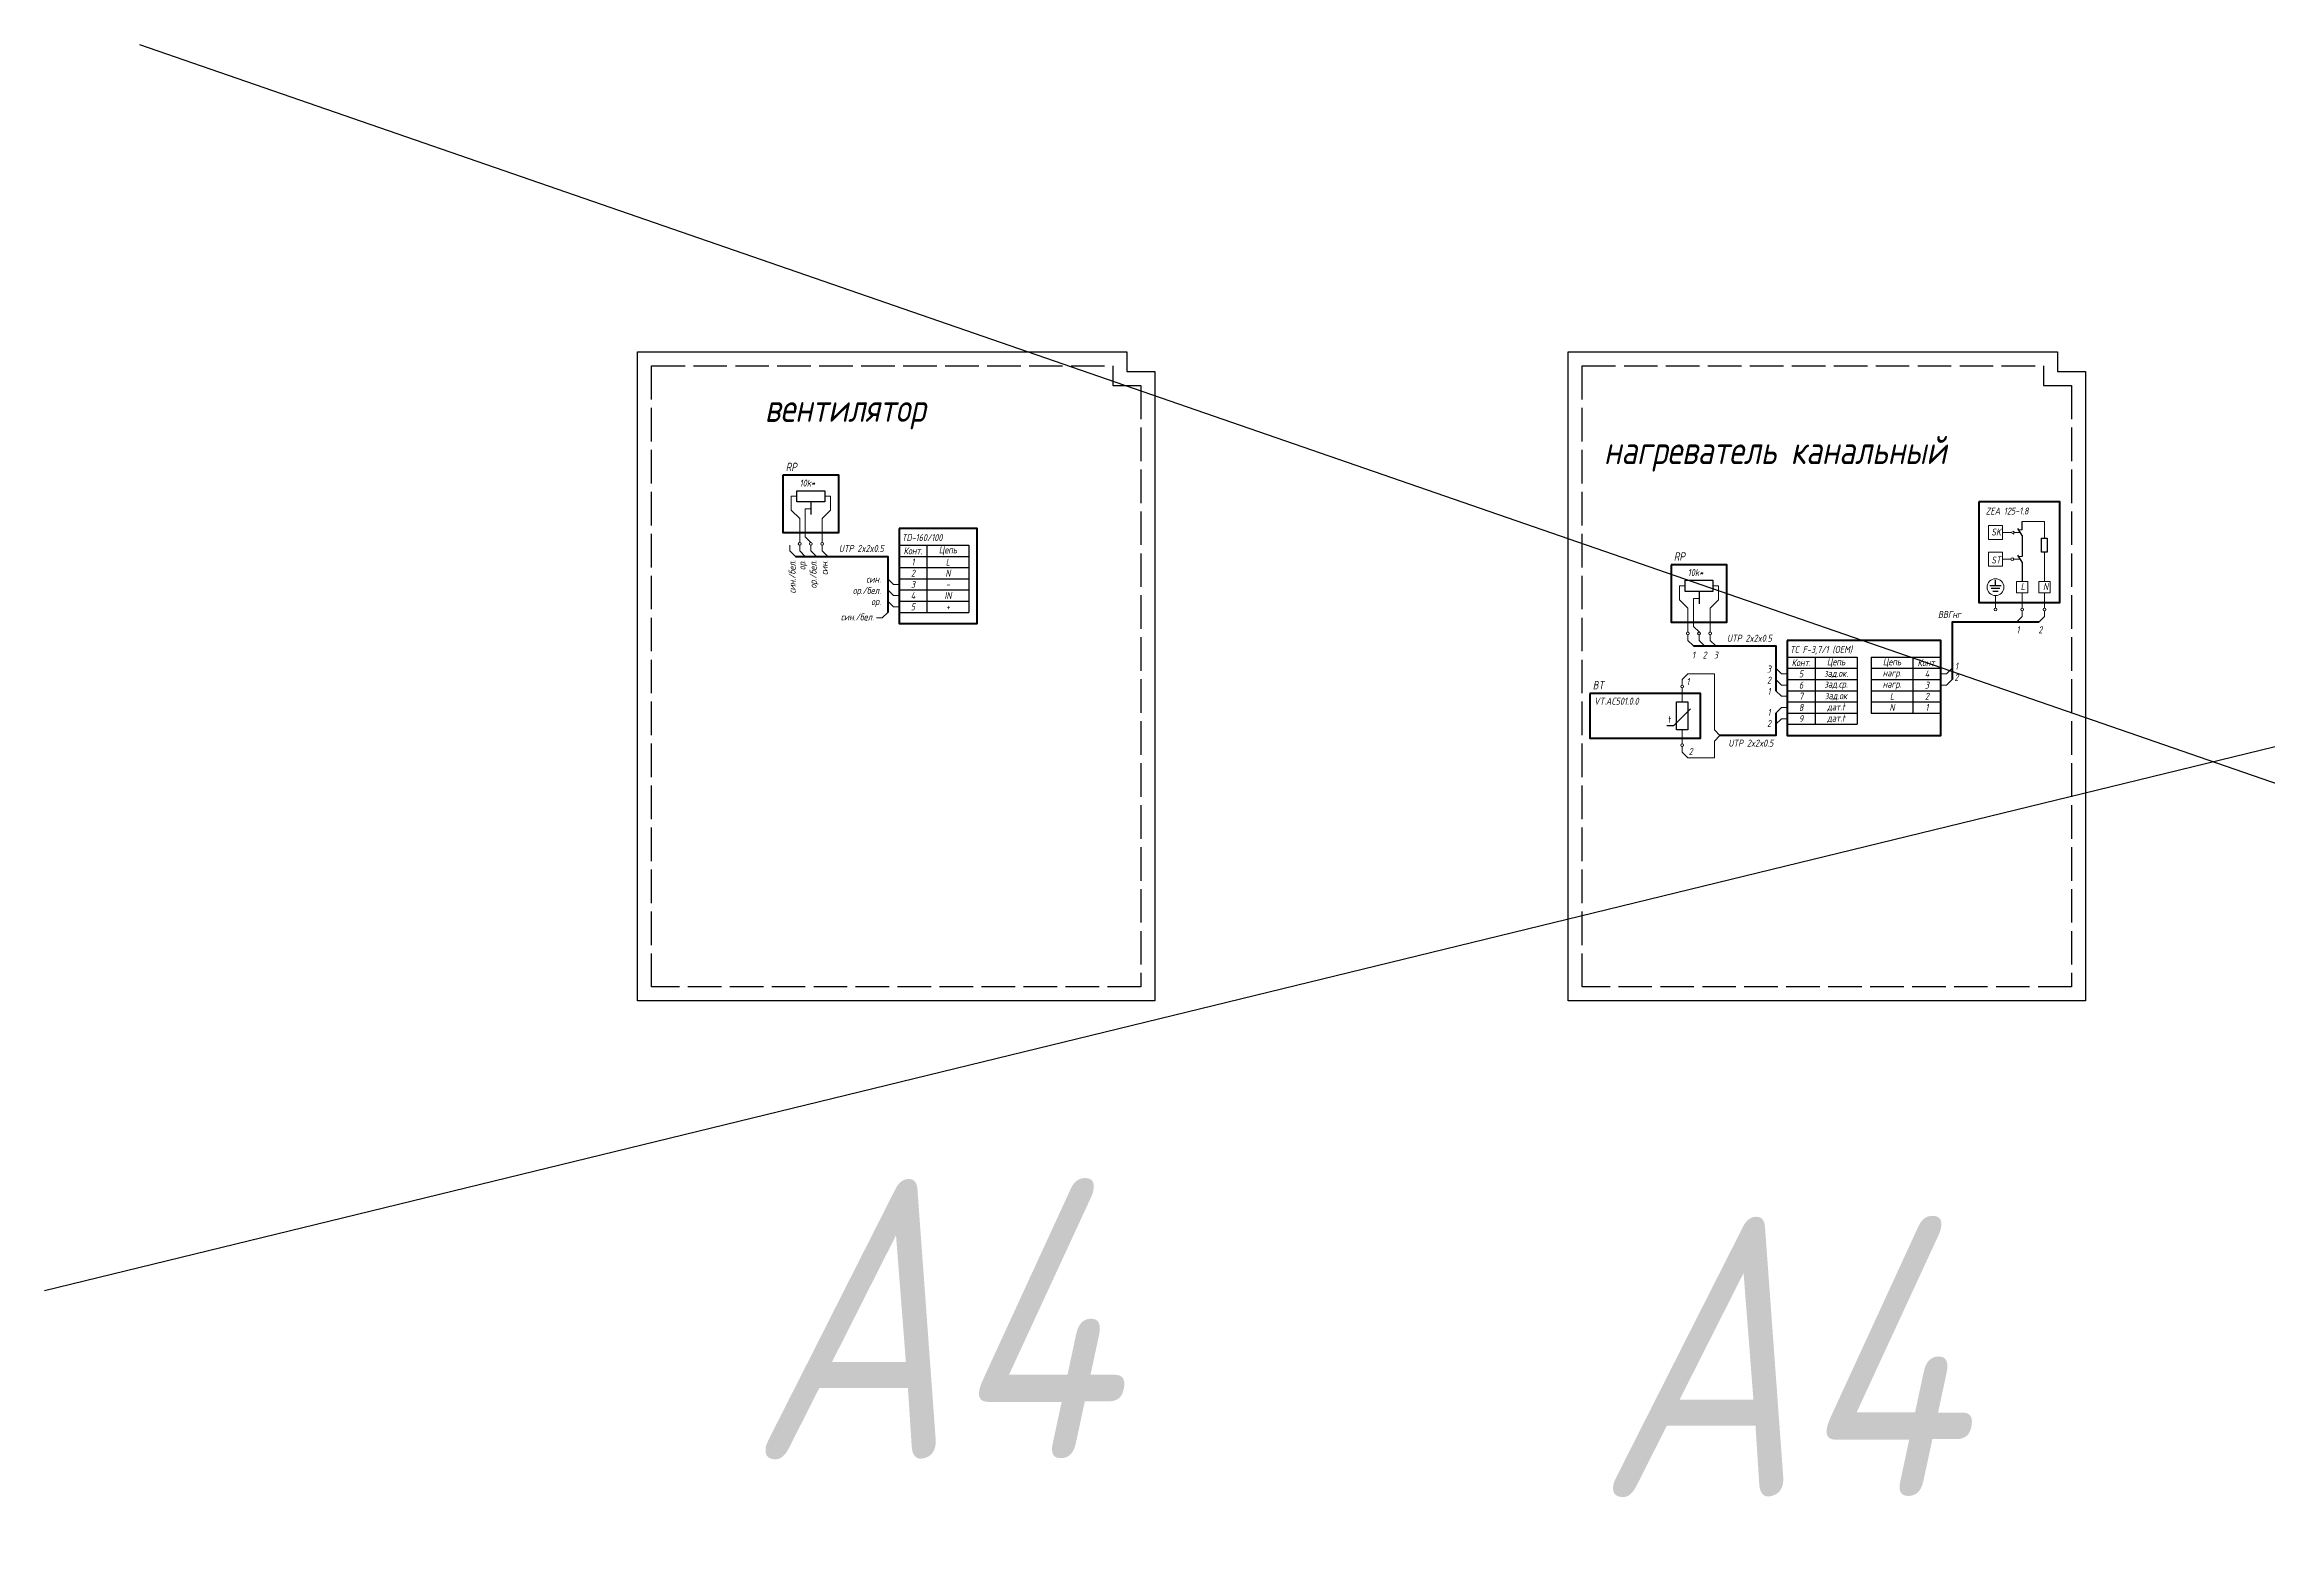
# Model space of a CAD drawing. Header units: millimetres. Extents: x 1708 to 7974, y -337 to 1827.
# Drawn here: x 1708 to 2502, y -98 to 440 of the extents above; entities that cross this region are included whole.
import ezdxf
from ezdxf.enums import TextEntityAlignment as Align

# ---------------------------------------------------------------- set-up
doc = ezdxf.new("R2010")
doc.units = ezdxf.units.MM
doc.linetypes.add('ACAD_ISO02W100', pattern=[15, 12, -3])
doc.layers.add('noprint', color=2, linetype='Continuous', plot=False)
doc.styles.add('textstyle258', font='isocpeui.ttf', dxfattribs={"width": 0.8})
doc.styles.add('textstyle259', font='isocpeui.ttf', dxfattribs={"width": 0.8})
doc.styles.add('textstyle27', font='isocpeui.ttf', dxfattribs={"width": 0.8})
doc.styles.add('textstyle279', font='isocpeui.ttf', dxfattribs={"width": 0.8})
doc.styles.add('textstyle28', font='isocpeui.ttf', dxfattribs={"width": 0.8})
doc.styles.add('textstyle280', font='isocpeui.ttf', dxfattribs={"width": 0.8})
doc.styles.add('textstyle29', font='isocpeui.ttf', dxfattribs={"width": 0.8})
doc.styles.add('textstyle30', font='isocpeui.ttf', dxfattribs={"width": 0.8})
doc.styles.add('textstyle31', font='isocpeui.ttf', dxfattribs={"width": 0.8})
doc.styles.add('textstyle32', font='isocpeui.ttf', dxfattribs={"width": 0.8})
doc.styles.add('textstyle33', font='isocpeui.ttf', dxfattribs={"width": 0.8})
doc.styles.add('textstyle34', font='isocpeui.ttf', dxfattribs={"width": 0.8})
doc.styles.add('textstyle35', font='isocpeui.ttf', dxfattribs={"width": 0.8})
doc.styles.add('textstyle36', font='')
doc.styles.add('textstyle37', font='isocpeui.ttf', dxfattribs={"width": 0.8})
doc.styles.add('textstyle38', font='isocpeui.ttf', dxfattribs={"width": 0.8})
doc.styles.add('textstyle39', font='isocpeui.ttf', dxfattribs={"width": 0.8})
doc.styles.add('textstyle40', font='isocpeui.ttf', dxfattribs={"width": 0.8})
doc.styles.add('textstyle41', font='isocpeui.ttf', dxfattribs={"width": 0.8})
doc.styles.add('textstyle42', font='isocpeui.ttf', dxfattribs={"width": 0.8})
doc.styles.add('textstyle427', font='isocpeui.ttf', dxfattribs={"width": 0.8})
doc.styles.add('textstyle428', font='isocpeui.ttf', dxfattribs={"width": 0.8})
doc.styles.add('textstyle429', font='isocpeui.ttf', dxfattribs={"width": 0.8})
doc.styles.add('textstyle43', font='isocpeui.ttf', dxfattribs={"width": 0.8})
doc.styles.add('textstyle430', font='isocpeui.ttf', dxfattribs={"width": 0.8})
doc.styles.add('textstyle431', font='isocpeui.ttf', dxfattribs={"width": 0.8})
doc.styles.add('textstyle432', font='isocpeui.ttf', dxfattribs={"width": 0.8})
doc.styles.add('textstyle433', font='isocpeui.ttf', dxfattribs={"width": 0.8})
doc.styles.add('textstyle434', font='isocpeui.ttf', dxfattribs={"width": 0.8})
doc.styles.add('textstyle435', font='isocpeui.ttf', dxfattribs={"width": 0.8})
doc.styles.add('textstyle436', font='isocpeui.ttf', dxfattribs={"width": 0.8})
doc.styles.add('textstyle437', font='isocpeui.ttf', dxfattribs={"width": 0.8})
doc.styles.add('textstyle438', font='isocpeui.ttf', dxfattribs={"width": 0.8})
doc.styles.add('textstyle439', font='isocpeui.ttf', dxfattribs={"width": 0.8})
doc.styles.add('textstyle44', font='isocpeui.ttf', dxfattribs={"width": 0.8})
doc.styles.add('textstyle440', font='isocpeui.ttf', dxfattribs={"width": 0.8})
doc.styles.add('textstyle441', font='isocpeui.ttf', dxfattribs={"width": 0.8})
doc.styles.add('textstyle442', font='isocpeui.ttf', dxfattribs={"width": 0.8})
doc.styles.add('textstyle443', font='isocpeui.ttf', dxfattribs={"width": 0.8})
doc.styles.add('textstyle444', font='isocpeui.ttf', dxfattribs={"width": 0.8})
doc.styles.add('textstyle445', font='isocpeui.ttf', dxfattribs={"width": 0.8})
doc.styles.add('textstyle446', font='isocpeui.ttf', dxfattribs={"width": 0.8})
doc.styles.add('textstyle447', font='isocpeui.ttf', dxfattribs={"width": 0.8})
doc.styles.add('textstyle448', font='isocpeui.ttf', dxfattribs={"width": 0.8})
doc.styles.add('textstyle449', font='isocpeui.ttf', dxfattribs={"width": 0.8})
doc.styles.add('textstyle45', font='isocpeui.ttf', dxfattribs={"width": 0.8})
doc.styles.add('textstyle450', font='isocpeui.ttf', dxfattribs={"width": 0.8})
doc.styles.add('textstyle451', font='isocpeui.ttf', dxfattribs={"width": 0.8})
doc.styles.add('textstyle452', font='isocpeui.ttf', dxfattribs={"width": 0.8})
doc.styles.add('textstyle453', font='isocpeui.ttf', dxfattribs={"width": 0.8})
doc.styles.add('textstyle454', font='isocpeui.ttf', dxfattribs={"width": 0.8})
doc.styles.add('textstyle455', font='isocpeui.ttf', dxfattribs={"width": 0.8})
doc.styles.add('textstyle456', font='isocpeui.ttf', dxfattribs={"width": 0.8})
doc.styles.add('textstyle457', font='isocpeui.ttf', dxfattribs={"width": 0.8})
doc.styles.add('textstyle458', font='isocpeui.ttf', dxfattribs={"width": 0.8})
doc.styles.add('textstyle459', font='isocpeui.ttf', dxfattribs={"width": 0.8})
doc.styles.add('textstyle46', font='isocpeui.ttf', dxfattribs={"width": 0.8})
doc.styles.add('textstyle460', font='isocpeui.ttf', dxfattribs={"width": 0.8})
doc.styles.add('textstyle47', font='isocpeui.ttf', dxfattribs={"width": 0.8})
doc.styles.add('textstyle48', font='isocpeui.ttf', dxfattribs={"width": 0.8})
doc.styles.add('textstyle49', font='isocpeui.ttf', dxfattribs={"width": 0.8})
doc.styles.add('textstyle50', font='isocpeui.ttf', dxfattribs={"width": 0.8})
doc.styles.add('textstyle51', font='isocpeui.ttf', dxfattribs={"width": 0.8})
doc.styles.add('textstyle52', font='isocpeui.ttf', dxfattribs={"width": 0.8})
doc.styles.add('textstyle53', font='isocpeui.ttf', dxfattribs={"width": 0.8})
doc.styles.add('textstyle54', font='isocpeui.ttf', dxfattribs={"width": 0.8})
doc.styles.add('textstyle55', font='isocpeui.ttf', dxfattribs={"width": 0.8})
doc.styles.add('textstyle56', font='isocpeui.ttf', dxfattribs={"width": 0.8})
doc.styles.add('textstyle57', font='isocpeui.ttf', dxfattribs={"width": 0.8})
doc.styles.add('textstyle58', font='isocpeui.ttf', dxfattribs={"width": 0.8})
doc.styles.add('textstyle59', font='isocpeui.ttf', dxfattribs={"width": 0.8})
doc.styles.add('textstyle60', font='isocpeui.ttf', dxfattribs={"width": 0.8})
doc.styles.add('textstyle61', font='isocpeui.ttf', dxfattribs={"width": 0.8})
doc.styles.add('textstyle62', font='isocpeui.ttf', dxfattribs={"width": 0.8})
doc.styles.add('textstyle63', font='isocpeui.ttf', dxfattribs={"width": 0.8})
doc.styles.add('textstyle64', font='isocpeui.ttf', dxfattribs={"width": 0.8})
doc.styles.add('textstyle65', font='isocpeui.ttf', dxfattribs={"width": 0.8})
doc.styles.add('textstyle69', font='isocpeui.ttf', dxfattribs={"width": 0.8})
doc.styles.get('textstyle36').set_extended_font_data('GOST type A')

# ---------------------------------------------------------------- blocks, each defined once
blk = doc.blocks.new('*T181')
at = {"color": 0, "lineweight": -2}
for p, q in [((0, 0), (25, 0)), ((0, 0), (0, -24)), ((0, -4), (25, -4)), ((10, 0), (10, -24)), ((25, 0), (25, -24)), ((0, -8), (25, -8)), ((0, -12), (25, -12)), ((0, -16), (25, -16)), ((0, -20), (25, -20)), ((0, -24), (25, -24))]:
    blk.add_line(p, q, dxfattribs=at)
at = {"char_height": 2.5, "attachment_point": 5}
for s, insert, width, style in [('Конт.', (5, -2), 10, 'textstyle427'), ('1', (5, -6), 10, 'textstyle429'), ('Цепь', (17.5, -2), 15, 'textstyle428'), ('{L}', (17.5, -6), 15, 'textstyle430'), ('{3}', (5, -14), 10, 'textstyle433'), ('{2}', (5, -10), 10, 'textstyle431'), ('{N}', (17.5, -10), 15, 'textstyle432'), ('{-}', (17.5, -14), 15, 'textstyle434'), ('{5}', (5, -22), 10, 'textstyle437'), ('{4}', (5, -18), 10, 'textstyle435'), ('{IN}', (17.5, -18), 15, 'textstyle436'), ('{+}', (17.5, -22), 15, 'textstyle438')]:
    blk.add_mtext(s, dxfattribs=dict(at, insert=insert, width=width, style=style))
blk = doc.blocks.new('земля')
for p, q in [((2, 0), (-2, 0)), ((0, 0), (0, 2)), ((1.5, -1), (-1.5, -1)), ((1, -2), (-1, -2))]:
    blk.add_line(p, q)
blk = doc.blocks.new('*T182')
at = {"color": 0, "lineweight": -2}
for p, q in [((0, 0), (25, 0)), ((0, 0), (0, -20)), ((0, -4), (25, -4)), ((15, 0), (15, -20)), ((25, 0), (25, -20)), ((0, -8), (25, -8)), ((0, -12), (25, -12)), ((0, -16), (25, -16)), ((0, -20), (25, -20))]:
    blk.add_line(p, q, dxfattribs=at)
at = {"char_height": 2.5, "attachment_point": 5}
for s, insert, width, style in [('{нагр.}', (7.5, -6), 15, 'textstyle441'), ('Цепь', (7.5, -2), 15, 'textstyle439'), ('Конт.', (20, -2), 10, 'textstyle440'), ('{4}', (20, -6), 10, 'textstyle442'), ('{нагр.}', (7.5, -10), 15, 'textstyle443'), ('{L}', (7.5, -14), 15, 'textstyle445'), ('{3}', (20, -10), 10, 'textstyle444'), ('{2}', (20, -14), 10, 'textstyle446'), ('{N}', (7.5, -18), 15, 'textstyle447'), ('{1}', (20, -18), 10, 'textstyle448')]:
    blk.add_mtext(s, dxfattribs=dict(at, insert=insert, width=width, style=style))
blk = doc.blocks.new('*T183')
at = {"color": 0, "lineweight": -2}
for p, q in [((0, 0), (25, 0)), ((0, 0), (0, -24)), ((0, -4), (25, -4)), ((10, 0), (10, -24)), ((25, 0), (25, -24)), ((0, -8), (25, -8)), ((0, -12), (25, -12)), ((0, -16), (25, -16)), ((0, -20), (25, -20)), ((0, -24), (25, -24))]:
    blk.add_line(p, q, dxfattribs=at)
at = {"char_height": 2.5, "attachment_point": 5}
for s, insert, width, style in [('Конт.', (5, -2), 10, 'textstyle449'), ('{5}', (5, -6), 10, 'textstyle451'), ('{зад.ок.}', (17.5, -6), 15, 'textstyle452'), ('Цепь', (17.5, -2), 15, 'textstyle450'), ('{6}', (5, -10), 10, 'textstyle453'), ('{7}', (5, -14), 10, 'textstyle455'), ('{зад.ср.}', (17.5, -10), 15, 'textstyle454'), ('{зад.ок}', (17.5, -14), 15, 'textstyle456'), ('{8}', (5, -18), 10, 'textstyle457'), ('{9}', (5, -22), 10, 'textstyle459'), ('{дат.t}', (17.5, -18), 15, 'textstyle458'), ('{дат.t}', (17.5, -22), 15, 'textstyle460')]:
    blk.add_mtext(s, dxfattribs=dict(at, insert=insert, width=width, style=style))

msp = doc.modelspace()

# ---------------------------------------------------------------- linework, layer by layer
for p, q in [((1981.5, 277), (1981.5, 272.5)), ((2299, 245), (2299, 240.5))]:
    msp.add_line(p, q)
at = {"lineweight": 13}
for p, q in [((2410.5, 266), (2407.5, 266)), ((2410.5, 266), (2411.5, 266.5)), ((2411.5, 265.5), (2410.5, 266)), ((2411.5, 266.5), (2411.5, 265.5)), ((2411.5, 266), (2413.5, 266)), ((2413, 267), (2414.5, 267)), ((2410.5, 256.5), (2407.5, 256.5)), ((2411.5, 256.5), (2413.5, 256.5)), ((2413, 257.5), (2414.5, 257.5)), ((2422.5, 248.5), (2422.5, 259)), ((2405, 243.5), (2405, 239)), ((2414.5, 239), (2414.5, 244.5)), ((2422.5, 239), (2422.5, 244.5)), ((2293, 205.5), (2293, 210.5)), ((2293, 195.5), (2293, 190.5))]:
    msp.add_line(p, q, dxfattribs=at)
at = {"lineweight": 70}
for points in [[(1971.5, 286.5), (1971.5, 266), (1991.5, 266), (1991.5, 286.5)], [(2399, 277), (2399, 241), (2428, 241), (2428, 277)], [(2013, 267.5), (2013, 233.5), (2041, 233.5), (2041, 267.5)], [(2289, 254.5), (2289, 234), (2309, 234), (2309, 254.5)], [(2330.5, 227.5), (2330.5, 193.5), (2385.5, 193.5), (2385.5, 227.5)], [(2260, 208.5), (2260, 192.5), (2299.5, 192.5), (2299.5, 208.5)]]:
    msp.add_lwpolyline(points, close=True, dxfattribs=at)
at = {"lineweight": 13}
for points in [[(1976.5, 279), (1974.5, 279), (1974.5, 274), (1977.5, 271), (1977.5, 262.5)], [(1986.5, 279), (1988.5, 279), (1988.5, 274), (1985.5, 271), (1985.5, 262.5)], [(1981.5, 274.5), (1979.5, 274.5), (1979.5, 264.5), (1981.5, 262.5)], [(2414.5, 270), (2422.5, 270), (2422.5, 264)], [(1974, 261.5), (1974, 259.5), (1976, 257.5)], [(1977.5, 261.5), (1977.5, 259.5), (1979.5, 257.5)], [(1981.5, 261.5), (1981.5, 259.5), (1983.5, 257.5)], [(1985.5, 261.5), (1985.5, 259.5), (1987.5, 257.5)], [(2013, 247.5), (2011, 247.5), (2009, 249.5)], [(2294, 247), (2292, 247), (2292, 242), (2295, 239), (2295, 230.5)], [(2304, 247), (2306, 247), (2306, 242), (2303, 239), (2303, 230.5)], [(2013, 243.5), (2011, 243.5), (2009, 245.5)], [(2013, 239.5), (2011, 239.5), (2009, 241.5)], [(2299, 242.5), (2297, 242.5), (2297, 232.5), (2299, 230.5)], [(2005, 235.5), (2007, 235.5), (2009, 237.5)], [(2414.5, 238), (2414.5, 236), (2412.5, 234)], [(2422.5, 238), (2422.5, 236), (2420.5, 234)], [(2295, 229.5), (2295, 227.5), (2297, 225.5)], [(2299, 229.5), (2299, 227.5), (2301, 225.5)], [(2303, 229.5), (2303, 227.5), (2305, 225.5)], [(2293, 211.5), (2293, 213.5), (2295, 215.5)], [(2304.5, 195.5), (2304.5, 215.5), (2295, 215.5)], [(2330.5, 215.5), (2328.5, 215.5), (2326.5, 217.5)], [(2385.5, 215.5), (2387.5, 215.5), (2389.5, 217.5)], [(2330.5, 211.5), (2328.5, 211.5), (2326.5, 213.5)], [(2330.5, 207.5), (2328.5, 207.5), (2326.5, 209.5)], [(2385.5, 211.5), (2387.5, 211.5), (2389.5, 213.5)], [(2330.5, 203.5), (2328.5, 203.5), (2326.5, 201.5)], [(2330.5, 199.5), (2328.5, 199.5), (2326.5, 197.5)], [(2306.5, 193.5), (2304.5, 191.5), (2304.5, 185.5), (2295, 185.5)], [(2306.5, 193.5), (2304.5, 195.5)], [(2293, 189.5), (2293, 187.5), (2295, 185.5)]]:
    msp.add_lwpolyline(points, dxfattribs=at)
for points in [[(1976.5, 281), (1986.5, 281), (1986.5, 277), (1976.5, 277)], [(2423.5, 264), (2423.5, 259), (2421.5, 259), (2421.5, 264)], [(2294, 249), (2304, 249), (2304, 245), (2294, 245)]]:
    msp.add_lwpolyline(points, close=True)
for points in [[(2402.5, 268.5), (2402.5, 263.5), (2407.5, 263.5), (2407.5, 268.5)], [(2402.5, 259), (2402.5, 254), (2407.5, 254), (2407.5, 259)], [(2412.5, 248.5), (2412.5, 244.5), (2416.5, 244.5), (2416.5, 248.5)], [(2420.5, 248.5), (2420.5, 244.5), (2424.5, 244.5), (2424.5, 248.5)]]:
    msp.add_lwpolyline(points, close=True, dxfattribs=at)
for points in [[(2414.5, 265), (2413, 267.5)], [(2414.5, 267), (2414.5, 270)], [(2414.5, 265), (2414.5, 257.5)], [(2414.5, 255.5), (2413, 258)], [(2414.5, 255.5), (2414.5, 248.5)]]:
    msp.add_lwpolyline(points)
at = {"lineweight": 50}
for points in [[(1976, 257.5), (2009, 257.5), (2009, 237.5)], [(2420.5, 234), (2389.5, 234), (2389.5, 213.5)], [(2297, 225.5), (2326.5, 225.5), (2326.5, 209.5)], [(2326.5, 201.5), (2326.5, 193.5), (2306.5, 193.5)]]:
    msp.add_lwpolyline(points, dxfattribs=at)
at = {"flags": 128}
msp.add_lwpolyline([(2287.5, 197), (2290, 197), (2296, 203)], dxfattribs=at)
msp.add_lwpolyline([(2291, 195.5), (2291, 205.5), (2295, 205.5), (2295, 195.5)], close=True, dxfattribs=at)
at = {"lineweight": 13}
for centre, radius in [((1977.5, 262), 0.5), ((1981.5, 262), 0.5), ((1985.5, 262), 0.5), ((2411, 256.5), 0.5), ((2405, 246.5), 3), ((2405, 238.5), 0.5), ((2414.5, 238.5), 0.5), ((2422.5, 238.5), 0.5), ((2295, 230), 0.5), ((2299, 230), 0.5), ((2303, 230), 0.5), ((2293, 211), 0.5), ((2293, 190), 0.5)]:
    msp.add_circle(centre, radius, dxfattribs=at)
at = {"layer": 'noprint'}
for p, q in [((1741.5, 440.5), (3297, -97.5)), ((3280, 378.5), (1707.5, -5))]:
    msp.add_line(p, q, dxfattribs=at)
for points in [[(1919.5, 330.59), (2094.5, 330.59), (2094.5, 323.59), (2104.5, 323.59), (2104.5, 98.59), (1919.5, 98.59)], [(2252.19, 330.59), (2427.19, 330.59), (2427.19, 323.59), (2437.19, 323.59), (2437.19, 98.59), (2252.19, 98.59)]]:
    msp.add_lwpolyline(points, close=True, dxfattribs=at)
at = {"layer": 'noprint', "linetype": 'ACAD_ISO02W100'}
for points in [[(1924.5, 325.59), (2089.5, 325.59), (2089.5, 318.59), (2099.5, 318.59), (2099.5, 103.59), (1924.5, 103.59)], [(2257.19, 325.59), (2422.19, 325.59), (2422.19, 318.59), (2432.19, 318.59), (2432.19, 103.59), (2257.19, 103.59)]]:
    msp.add_lwpolyline(points, close=True, dxfattribs=at)

# ---------------------------------------------------------------- block references
for name, p in [('*T181', (2013, 261.5)), ('земля', (2405, 247)), ('*T183', (2330.5, 221.5)), ('*T182', (2360.5, 221.5))]:
    msp.add_blockref(name, p)

# ---------------------------------------------------------------- texts
at = {"width": 0.8}
for s, height, style, p in [('RP', 3, 'textstyle42', (1972.5, 287.97)), ('10k*', 2.5, 'textstyle41', (1977.5, 282.47)), ('ZEA 125-1.8', 2.5, 'textstyle33', (2401.5, 272.47)), ('TD-160/100', 2.5, 'textstyle27', (2014, 262.97)), ('SK', 2.5, 'textstyle29', (2403.5, 264.97)), ('RP', 3, 'textstyle40', (2290, 255.97)), ('ST', 2.5, 'textstyle30', (2403.5, 254.97)), ('10k*', 2.5, 'textstyle39', (2295, 250.47)), ('L', 2.5, 'textstyle31', (2414, 245.47)), ('N', 2.5, 'textstyle32', (2422, 245.47)), ('TC F-3,7/1 (OEM)', 2.5, 'textstyle35', (2331.5, 222.97)), ('BT', 3, 'textstyle38', (2261, 209.97)), ('VT.AC501.0.0', 2.5, 'textstyle37', (2261.53, 204.5))]:
    msp.add_text(s, height=height, dxfattribs=dict(at, style=style)).set_placement(p)
for s, style, p in [('син./бел.', 'textstyle280', (1976.04, 256.09)), ('ор.', 'textstyle43', (1979.54, 256.09)), ('ор./бел.', 'textstyle44', (1983.54, 256.09)), ('син.', 'textstyle45', (1987.54, 256.09))]:
    msp.add_text(s, height=2.5, rotation=90, dxfattribs=dict(at, style=style)).set_placement(p, align=Align.RIGHT)
for s, style, p in [('UTP 2x2x0.5', 'textstyle49', (1999.54, 259.09)), ('ВВГнг', 'textstyle61', (2388.54, 235.5)), ('1', 'textstyle52', (2413.04, 230)), ('2', 'textstyle53', (2421.04, 230)), ('1', 'textstyle54', (2297.04, 221)), ('2', 'textstyle55', (2301.04, 221)), ('3', 'textstyle56', (2305.04, 221)), ('UTP 2x2x0.5', 'textstyle57', (2317.04, 227)), ('3', 'textstyle60', (2324.04, 216)), ('2', 'textstyle51', (2391.04, 213)), ('1', 'textstyle50', (2391.04, 217)), ('1', 'textstyle63', (2295.04, 211.5)), ('2', 'textstyle59', (2324.04, 212)), ('1', 'textstyle69', (2324.04, 208)), ('2', 'textstyle62', (2324.04, 196.5)), ('1', 'textstyle58', (2324.04, 200.5)), ('UTP 2x2x0.5', 'textstyle65', (2317.54, 189.5)), ('2', 'textstyle64', (2296.04, 186.5))]:
    msp.add_text(s, height=2.5, dxfattribs=dict(at, style=style)).set_placement(p, align=Align.CENTER)
for s, style, p in [('ор./бел.', 'textstyle47', (2006.54, 244.09)), ('син.', 'textstyle48', (2006.54, 248.09)), ('ор.', 'textstyle46', (2006.54, 240.09)), ('син./бел.', 'textstyle279', (2004.04, 234.59))]:
    msp.add_text(s, height=2.5, dxfattribs=dict(at, style=style)).set_placement(p, align=Align.RIGHT)
at = {"style": 'textstyle36'}
msp.add_text('t', height=2.5, dxfattribs=at).set_placement((2288, 198))
at = {"layer": 'noprint', "width": 0.8}
for s, height, style, p in [('вентилятор', 10, 'textstyle28', (1965, 305.59)), ('нагреватель канальный', 10, 'textstyle34', (2265, 290.5)), ('А4', 100, 'textstyle258', (1958.76, -65.05)), ('А4', 100, 'textstyle259', (2261.76, -78.55))]:
    msp.add_text(s, height=height, dxfattribs=dict(at, style=style)).set_placement(p)

doc.saveas('drawing.dxf')
